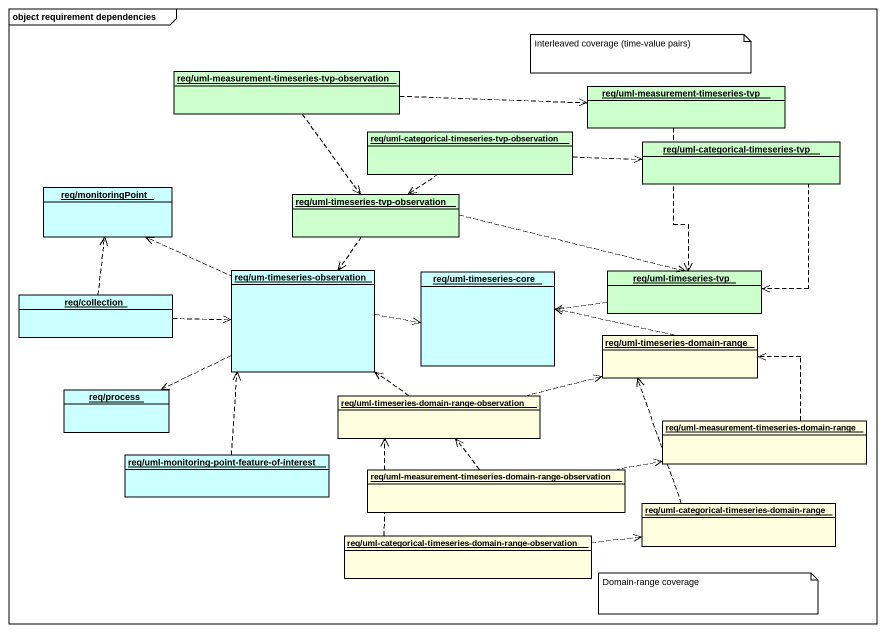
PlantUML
@startuml
mainframe object requirement dependencies
hide circle
hide empty members
object "req/uml-measurement-timeseries-tvp-observation" as req_uml_measurement #CCFFCC
object "req/uml-measurement-timeseries-tvp" as req_uml_measurement_2 #CCFFCC
object "req/uml-categorical-timeseries-tvp-observation" as req_uml_categorical #CCFFCC
object "req/uml-categorical-timeseries-tvp" as req_uml_categorical_2 #CCFFCC
object "req/monitoringPoint" as req_monitoringPoint #CCFFFF
object "req/uml-timeseries-tvp-observation" as req_uml_timeseries_tvp #CCFFCC
object "req/um-timeseries-observation" as req_um_timeseries #CCFFFF
object "req/uml-timeseries-core" as req_uml_timeseries_core #CCFFFF
object "req/uml-timeseries-tvp" as req_uml_timeseries_tvp_2 #CCFFCC
object "req/collection" as req_collection #CCFFFF
object "req/uml-timeseries-domain-range" as req_uml_timeseries_domain #FFFFE0
object "req/process" as req_process #CCFFFF
object "req/uml-timeseries-domain-range-observation" as req_uml_timeseries_domain_2 #FFFFE0
object "req/uml-measurement-timeseries-domain-range" as req_uml_measurement_3 #FFFFE0
object "req/uml-monitoring-point-feature-of-interest" as req_uml_monitoring_point #CCFFFF
object "req/uml-measurement-timeseries-domain-range-observation" as req_uml_measurement_4 #FFFFE0
object "req/uml-categorical-timeseries-domain-range" as req_uml_categorical_3 #FFFFE0
object "req/uml-categorical-timeseries-domain-range-observation" as req_uml_categorical_4 #FFFFE0
req_uml_measurement .right.> req_uml_measurement_2
req_uml_measurement ..> req_uml_timeseries_tvp
req_uml_measurement_2 ..> req_uml_timeseries_tvp_2
req_uml_categorical .right.> req_uml_categorical_2
req_uml_categorical ..> req_uml_timeseries_tvp
req_uml_categorical_2 ..> req_uml_timeseries_tvp_2
req_uml_timeseries_tvp ..> req_um_timeseries
req_uml_timeseries_tvp .right.> req_uml_timeseries_tvp_2
req_um_timeseries .left.> req_monitoringPoint
req_um_timeseries .right.> req_uml_timeseries_core
req_um_timeseries .left.> req_process
req_uml_timeseries_tvp_2 .left.> req_uml_timeseries_core
req_collection .up.> req_monitoringPoint
req_collection .right.> req_um_timeseries
req_uml_timeseries_domain .left.> req_uml_timeseries_core
req_uml_timeseries_domain_2 .up.> req_um_timeseries
req_uml_timeseries_domain_2 .right.> req_uml_timeseries_domain
req_uml_measurement_3 .up.> req_uml_timeseries_domain
req_uml_monitoring_point .up.> req_um_timeseries
req_uml_measurement_4 .up.> req_uml_timeseries_domain_2
req_uml_measurement_4 .right.> req_uml_measurement_3
req_uml_categorical_3 .up.> req_uml_timeseries_domain
req_uml_categorical_4 .up.> req_uml_timeseries_domain_2
req_uml_categorical_4 .right.> req_uml_categorical_3
note as N1
  Interleaved coverage (time-value pairs)
end note
note as N2
  Domain-range coverage
end note
@enduml
